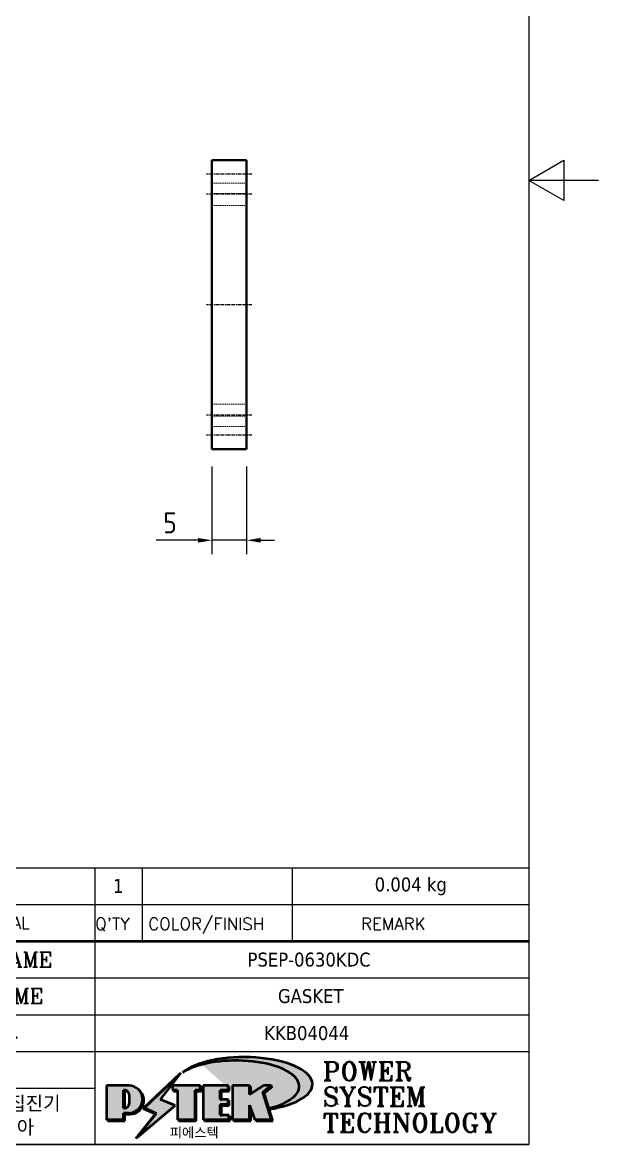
# Model space of a CAD drawing. Header units: millimetres. Extents: x 0 to 210, y 0 to 297.
# Drawn here: x 127.2 to 210, y 10 to 171.2 of the extents above; entities that cross this region are included whole.
import ezdxf
from ezdxf.enums import TextEntityAlignment as Align

# ---------------------------------------------------------------- set-up
doc = ezdxf.new("R2010")
doc.units = ezdxf.units.MM
doc.linetypes.add('CHAIN', pattern=[0.7087, 0.4724, -0.0591, 0.1181, -0.0591])
doc.linetypes.add('DASHED', pattern=[0.2067, 0.1654, -0.0413])
doc.layers.get('0').update_dxf_attribs({"color": 3, "lineweight": 25, "true_color": 0x00ff00})
for name, color, linetype, lineweight, true_color in [('가려진 것(ISO)', 2, 'DASHED', 18, 0xffff00), ('가시적인 것(ISO)', 3, 'Continuous', 40, 0x00ff00), ('제목(ISO)', 5, 'Continuous', 50, 0x0000ff), ('중심선(ISO)', 1, 'Continuous', 25, 0xff0000), ('치수(ISO)', 2, 'Continuous', 25, 0xffff00)]:
    doc.layers.add(name, color=color, linetype=linetype, lineweight=lineweight, true_color=true_color)
doc.layers.add('경계(ISO)', color=7, linetype='Continuous', lineweight=25)
doc.layers.add('해치(ISO)', color=7, linetype='Continuous', lineweight=18)
doc.styles.add('HAN_291', font='')
doc.styles.add('HAN_370', font='', dxfattribs={"width": 2})
doc.styles.add('RC_284', font='ROMANC.shx')
doc.styles.add('RC_287', font='ROMANC.shx')
doc.styles.add('RC_292', font='ROMANC.shx')
doc.styles.add('ROMANT_294', font='romant.shx')
doc.styles.add('치수 텍스트_PSTEK_POSCO', font='isocp.shx')
doc.styles.add('텍스트 스타일198', font='tahoma.ttf')
doc.styles.add('텍스트 스타일333', font='ROMANC.shx', dxfattribs={"width": 0.800000011920929})
doc.styles.get('HAN_291').set_extended_font_data('GulimChe')
doc.styles.get('HAN_370').set_extended_font_data('GulimChe')
doc.dimstyles.new('치수_PSTEK_POSCO', dxfattribs={"dimtxt": 3, "dimasz": 2, "dimexe": 2, "dimexo": 2.5, "dimgap": 1, "dimtad": 1, "dimrnd": 1e-08, "dimdsep": 46, "dimtxsty": '치수 텍스트_PSTEK_POSCO', "dimcen": 0.09, "dimdle": 10, "dimclrd": 7, "dimclre": 7, "dimclrt": 2, "dimadec": 1, "dimazin": 2, "dimtfac": 1, "dimtmove": 0, "dimatfit": 3, "dimfxl": 1, "dimtolj": 1, "dimlwd": -1, "dimlwe": -1, "dimarcsym": 0})

# ---------------------------------------------------------------- blocks, each defined once
blk = doc.blocks.new('경계 Default Border')
at = {"layer": '경계(ISO)', "flags": 128}
for points in [[(10, 10), (10, 287.0000076293945), (200, 287.0000076293945), (200, 10), (10, 10)], [(210, 148.5000038146973), (200, 148.5000038146973), (205, 151.3867473602295), (205, 145.6132507324219), (200, 148.5000038146973)]]:
    blk.add_lwpolyline(points, dxfattribs=at)
blk = doc.blocks.new('제목 블록 PSTEK')
at = {"true_color": 0x848484}
for points in [[(317.2195697678507, 17.0593801673321), (322.0326348870767, 21.62682475217465), (322.2781991042243, 21.94392121864296), (317.0471853425802, 16.97985676345368), (318.7512090904202, 16.1899260703855), (316.0018030350395, 12.71868385740789), (316.3356552234328, 13.00206718743325), (318.9235935156908, 16.2694494742633)], [(321.9846681452406, 19.60711530335299), (321.4042753185749, 19.60711530335299), (321.4042753185749, 19.45905590879572), (321.9846681452406, 19.45905590879572)], [(324.6615819988275, 19.45905590879572), (325.4196460989604, 19.45905590879572), (325.4196460989604, 20.11051724484596), (325.2419748254881, 20.11051724484596), (325.2419748254881, 19.60711530335299), (324.4839107253602, 19.60711530335299), (324.4839107253602, 15.3430047401139), (322.1623394187076, 15.3430047401139), (322.1623394187076, 15.19494534555726), (324.6615819988275, 15.19494534555726)], [(328.2914414389548, 19.45905590879572), (329.4054050004294, 19.45905590879572), (329.4054050004294, 20.11051724484596), (329.2277337269622, 20.11051724484596), (329.2277337269622, 19.60711530335299), (328.1137701654877, 19.60711530335299), (328.1137701654877, 18.25543873810179), (328.2914414389548, 18.25543873810179)], [(332.5088862584528, 20.1105172448466), (332.3312149849806, 20.1105172448466), (332.3312149849806, 18.99741471888368), (332.5088862584528, 19.11081371413894)], [(335.6156307331414, 20.11051724484596), (335.2535118015555, 20.11051724484596), (334.2514536401189, 19.30614745124769), (335.4855464857051, 15.3430047401139), (333.1954852176545, 15.3430047401139), (333.2478643833523, 15.19494534555726), (335.6632177591723, 15.19494534555726), (334.4291249135862, 19.15808805669106)], [(328.2914414389548, 17.41554667867274), (329.4054050004294, 17.41554667867274), (329.4054050004294, 18.10737934354514), (329.2277337269622, 18.10737934354514), (329.2277337269622, 17.56360607323003), (328.1137701654877, 17.56360607323003), (328.1137701654877, 15.9944660761648), (328.2914414389548, 15.9944660761648)], [(332.5088862584528, 16.92964231796647), (332.3312149849806, 17.43186301645164), (332.3312149849806, 15.3430047401139), (330.0369607660135, 15.3430047401139), (330.0369607660135, 15.19494534555726), (332.5088862584528, 15.19494534555726)], [(329.5356972676428, 15.8464066816075), (329.3580259941756, 15.8464066816075), (329.3580259941756, 15.3430047401139), (325.8342124037171, 15.3430047401139), (325.8342124037171, 15.19494534555726), (329.5356972676428, 15.19494534555726)]]:
    blk.add_hatch(color=252, dxfattribs=at).paths.add_polyline_path(points)
at = {"true_color": 0x0000ff}
blk.add_hatch(color=5, dxfattribs=at).paths.add_polyline_path([(321.6183518841322, 17.4193704504104), (319.5281351041078, 18.24969419629727), (322.4505835294948, 22.02344462252142), (317.2195697678507, 17.0593801673321), (318.9235935156908, 16.2694494742633), (316.1741874603099, 12.79820726128571)])
at = {"true_color": 0xff0000}
h = blk.add_hatch(color=1, dxfattribs=at)
edge = h.paths.add_edge_path(flags=0)
edge.add_line((314.2242174273352, 19.60711530335299), (314.2242174273352, 17.00126995915134))
edge.add_line((314.2242174273352, 17.00126995915134), (314.3485873187598, 17.00126995915134))
edge.add_arc((314.3485873187598, 17.6527312952023), 0.6514613360509371, 270, 360)
edge.add_line((315.0000486548106, 17.6527312952023), (315.0000486548106, 18.95565396730211))
edge.add_arc((314.3485873187598, 18.95565396730212), 0.6514613360508712, 0, 90)
edge.add_line((314.3485873187598, 19.60711530335299), (314.2242174273352, 19.60711530335299))
edge = h.paths.add_edge_path()
edge.add_arc((314.9847713324306, 18.28938669179658), 1.969189947606664, 269.9999999999959, 450)
edge.add_line((314.9847713324306, 20.25857663940318), (311.7664314776902, 20.25857663940324))
edge.add_line((311.7664314776902, 20.25857663940324), (311.7664314776902, 15.3430047401139))
edge.add_line((311.7664314776902, 15.3430047401139), (314.2242174273352, 15.3430047401139))
edge.add_line((314.2242174273352, 15.3430047401139), (314.2242174273352, 16.32019674418991))
edge.add_line((314.2242174273352, 16.32019674418991), (314.9847713324307, 16.32019674418991))
at = {"true_color": 0x848484}
h = blk.add_hatch(color=252, dxfattribs=at)
edge = h.paths.add_edge_path()
edge.add_arc((314.9847713324309, 18.28938669179657), 1.969189947606666, 270, 406.8278729790604)
edge.add_arc((315.1624426058984, 18.1413272972396), 1.969189947606962, -90, 53.560984836317004, ccw=False)
edge.add_line((315.1624426058984, 16.17213734963263), (314.4018887008024, 16.17213734963263))
edge.add_line((314.4018887008024, 16.17213734963263), (314.4018887008024, 15.19494534555726))
edge.add_line((314.4018887008024, 15.19494534555726), (311.9441027511573, 15.19494534555726))
edge.add_line((311.9441027511573, 15.19494534555726), (311.9441027511573, 15.3430047401139))
edge.add_line((311.9441027511573, 15.3430047401139), (314.2242174273352, 15.3430047401139))
edge.add_line((314.2242174273352, 15.3430047401139), (314.2242174273352, 16.32019674418991))
edge.add_line((314.2242174273352, 16.32019674418991), (314.9847713324309, 16.32019674418991))
h = blk.add_hatch(color=252, dxfattribs=at)
edge = h.paths.add_edge_path()
edge.add_line((314.4018887008024, 19.45905590879572), (314.5262585922315, 19.45905590879572))
edge.add_arc((314.5262585922314, 18.80759457274939), 0.6514613360463194, 60.4189348879147, 90.00000000000318, ccw=False)
edge.add_arc((314.3485873187602, 18.95565396730057), 0.6514613360524251, 39.96992292766206, 90.00000000009999)
edge.add_line((314.3485873187591, 19.60711530335307), (314.2242174273352, 19.60711530335298))
edge.add_line((314.2242174273352, 19.60711530335299), (314.2242174273352, 17.00126995915134))
edge.add_line((314.2242174273352, 17.00126995915134), (314.3485873187591, 17.00126995915134))
edge.add_arc((314.3485873187568, 17.652731295233), 0.6514613360816299, 270.0000000002, 274.6930825552478)
edge.add_line((314.4018887008024, 17.0034541317032), (314.4018887008024, 19.45905590879572))
at = {"true_color": 0xff0000}
for points in [[(324.4839107253602, 19.60711530335299), (325.2419748254881, 19.60711530335299), (325.2419748254881, 20.25857663940324), (321.2266040451076, 20.25857663940324), (321.2266040451076, 19.60711530335299), (321.9846681452406, 19.60711530335299), (321.9846681452406, 15.3430047401139), (324.4839107253602, 15.3430047401139)], [(329.2277337269622, 20.25857663940324), (325.65654113025, 20.25857663940324), (325.65654113025, 15.3430047401139), (329.3580259941756, 15.3430047401139), (329.3580259941756, 15.9944660761648), (328.1137701654877, 15.9944660761648), (328.1137701654877, 17.56360607323003), (329.2277337269622, 17.56360607323003), (329.2277337269622, 18.25543873810179), (328.1137701654877, 18.25543873810179), (328.1137701654877, 19.60711530335299), (329.2277337269622, 19.60711530335299)], [(332.3312149849806, 20.25857663940324), (329.8592894925411, 20.25857663940324), (329.8592894925411, 15.3430047401139), (332.3312149849806, 15.3430047401139), (332.3312149849806, 17.4318630164523), (333.0701931098801, 15.3430047401139), (335.4855464857051, 15.3430047401139), (334.2514536401189, 19.30614745124769), (335.4379594596742, 20.25857663940324), (334.3071782107978, 20.25857663940324), (332.3312149849806, 18.99741471888304)]]:
    blk.add_hatch(color=1, dxfattribs=at).paths.add_polyline_path(points)
at = {"layer": '해치(ISO)', "true_color": 0x27d1fc}
h = blk.add_hatch(color=140, dxfattribs=at)
edge = h.paths.add_edge_path()
edge.add_ellipse((330.3660919371412, 20.15576403068321), major_axis=(9.100907360794343, 0), ratio=0.4069904968023172, start_angle=301.3098473703837, end_angle=507.7436900681698)
edge.add_ellipse((331.5340919371412, 20.4634168429492), major_axis=(-9.82350664112931, 0), ratio=0.3942600559756514, start_angle=111.51207141178469, end_angle=334.47025347086895, ccw=False)
edge.add_line((335.1363447531188, 16.8601935978785), (335.0955236905705, 16.99119398620872))
at = {"color": 180, "true_color": 0x3f00ff}
for p, q in [((182.475792979055, 11.79100474011392), (182.4757929790549, 51.56524660363496)), ((182.4757929790549, 51.56524660363496), (372.4757929537551, 51.56524660363496)), ((189.2651435055721, 51.56524660363496), (189.2651435055722, 41.00524660363494)), ((215.2152739891528, 41.00524660363494), (215.2152739891528, 51.56524660363496)), ((280.8758854511282, 51.56524660363496), (280.8758854511282, 41.00524660363494)), ((310.0881549537552, 51.56524660363496), (310.0881549537553, 41.00524660363494)), ((316.9044520275131, 51.56524660363496), (316.9044520275127, 41.00524660363494)), ((338.4566026226726, 51.56524660363496), (338.4566026226727, 41.00524660363494)), ((372.4757929537551, 51.56524660363496), (372.4757929537551, 11.79100474011389)), ((182.475792979055, 46.2852466036349), (372.4757929537551, 46.28524660363492)), ((182.475792979055, 41.00524660363493), (206.451475290024, 41.00524660363493)), ((222.9401812389276, 11.79100474011392), (222.9401812389276, 41.00524660363494)), ((239.4288871878316, 11.79100474011392), (239.4288871878316, 41.00524660363494)), ((255.9175931367356, 11.79100474011392), (255.9175931367356, 41.00524660363494)), ((268.6918866058747, 41.00524660363494), (268.6918866058747, 30.44524660363498)), ((280.8758854511282, 41.00524660363494), (280.8758854511282, 25.16524660363502)), ((310.088154953755, 41.00524660363494), (310.088154953755, 11.79100474011392)), ((182.475792979055, 35.72524660363497), (206.451475290024, 35.72524660363497)), ((198.8621818849491, 12.02524660363491), (198.8621818849491, 35.72524660363497)), ((206.451475290024, 35.72524660363497), (372.4757929537551, 35.72524660363497)), ((182.475792979055, 31.77524660363492), (206.451475290024, 31.77524660363492)), ((255.917593136736, 30.44524660363498), (372.4757929537552, 30.44524660363501)), ((182.475792979055, 27.82524660363487), (206.451475290024, 27.82524660363487)), ((255.9175931367359, 25.16524660363502), (372.4757929537552, 25.165246603635)), ((268.6918866058744, 25.16524660363502), (268.6918866058744, 11.79100474011392)), ((182.475792979055, 23.87524660363505), (206.451475290024, 23.87524660363505)), ((182.475792979055, 19.92524660363478), (206.451475290024, 19.92524660363478)), ((255.9175931367359, 19.88524660363481), (310.0881549537553, 19.88524660363481)), ((206.451475290024, 16.74100474011396), (255.9175931367359, 16.74100474011396)), ((182.475792979055, 15.97524660363496), (206.451475290024, 15.97524660363496)), ((182.475792979055, 11.79100474011392), (372.4757929537551, 11.79100474011389))]:
    blk.add_line(p, q, dxfattribs=at)
at = {"color": 7, "lineweight": 50}
for p, q in [((206.4514752900237, 11.79100474011392), (206.4514752900237, 41.00524660363494)), ((206.451475290024, 41.00524660363494), (372.4757929537551, 41.00524660363496))]:
    blk.add_line(p, q, dxfattribs=at)
at = {"color": 7}
for p, q in [((322.2781991042243, 21.94392121864296), (317.0471853425802, 16.97985676345368)), ((322.4505835294948, 22.02344462252142), (317.2195697678507, 17.0593801673321)), ((317.2195697678507, 17.0593801673321), (322.0326348870767, 21.62682475217465)), ((319.5281351041078, 18.24969419629727), (322.4505835294948, 22.02344462252142)), ((322.0326348870767, 21.62682475217465), (322.2781991042243, 21.94392121864296)), ((311.7664314776902, 20.25900474011391), (311.7664314776902, 15.34300474011391)), ((314.9847713324309, 20.25857663940324), (311.7664314776902, 20.25857663940324)), ((314.9847713324309, 20.25857663940324), (311.7664314776902, 20.25857663940324)), ((311.7664314776902, 20.25857663940324), (311.7664314776902, 15.3430047401139)), ((314.2242174273352, 17.00126995915134), (314.2242174273352, 19.60711530335299)), ((314.2242174273352, 19.60711530335299), (314.3485873187591, 19.60711530335299)), ((314.3485873187591, 19.60711530335299), (314.2242174273352, 19.60711530335299)), ((314.2242174273352, 19.60711530335299), (314.2242174273352, 17.00126995915134)), ((314.2242174273352, 17.00126995915134), (314.2242174273352, 19.60711530335299)), ((314.2242174273352, 19.60711530335299), (314.3485873187591, 19.60711530335299)), ((314.4018887008024, 19.45905590879572), (314.5262585922314, 19.45905590879572)), ((314.4018887008024, 17.0034541317032), (314.4018887008024, 19.45905590879572)), ((325.2419748254881, 20.25857663940324), (321.2266040451076, 20.25857663940324)), ((321.2266040451076, 20.25857663940324), (321.2266040451076, 19.60711530335299)), ((325.2419748254881, 20.25857663940324), (321.2266040451076, 20.25857663940324)), ((321.2266040451076, 20.25857663940324), (321.2266040451076, 19.60711530335299)), ((321.2266040451076, 19.60711530335299), (321.9846681452406, 19.60711530335299)), ((321.2266040451076, 19.60711530335299), (321.9846681452406, 19.60711530335299)), ((321.4042753185749, 19.60711530335299), (321.4042753185749, 19.45905590879572)), ((321.9846681452406, 19.60711530335299), (321.4042753185749, 19.60711530335299)), ((321.4042753185749, 19.45905590879572), (321.9846681452406, 19.45905590879572)), ((321.9846681452406, 19.60711530335299), (321.9846681452406, 15.3430047401139)), ((321.9846681452406, 19.45905590879572), (321.9846681452406, 19.60711530335299)), ((321.9846681452406, 19.60711530335299), (321.9846681452406, 15.3430047401139)), ((324.4839107253602, 19.60711530335299), (325.2419748254881, 19.60711530335299)), ((324.4839107253602, 15.3430047401139), (324.4839107253602, 19.60711530335299)), ((325.2419748254881, 19.60711530335299), (324.4839107253602, 19.60711530335299)), ((324.4839107253602, 19.60711530335299), (324.4839107253602, 15.3430047401139)), ((324.4839107253602, 19.60711530335299), (325.2419748254881, 19.60711530335299)), ((324.4839107253602, 15.3430047401139), (324.4839107253602, 19.60711530335299)), ((324.6615819988275, 19.45905590879572), (325.4196460989604, 19.45905590879572)), ((324.6615819988275, 15.19494534555726), (324.6615819988275, 19.45905590879572)), ((325.2419748254881, 19.60711530335299), (325.2419748254881, 20.25857663940324)), ((325.2419748254881, 19.60711530335299), (325.2419748254881, 20.25857663940324)), ((325.4196460989604, 20.11051724484596), (325.2419748254881, 20.11051724484596)), ((325.2419748254881, 20.11051724484596), (325.2419748254881, 19.60711530335299)), ((325.4196460989604, 19.45905590879572), (325.4196460989604, 20.11051724484596)), ((329.2277337269622, 20.25857663940324), (325.65654113025, 20.25857663940324)), ((325.65654113025, 20.25857663940324), (325.65654113025, 15.3430047401139)), ((325.65654113025, 20.25857663940324), (325.65654113025, 15.3430047401139)), ((329.2277337269622, 20.25857663940324), (325.65654113025, 20.25857663940324)), ((328.1137701654877, 18.25543873810179), (328.1137701654877, 19.60711530335299)), ((328.1137701654877, 19.60711530335299), (329.2277337269622, 19.60711530335299)), ((329.2277337269622, 19.60711530335299), (328.1137701654877, 19.60711530335299)), ((328.1137701654877, 19.60711530335299), (328.1137701654877, 18.25543873810179)), ((328.1137701654877, 18.25543873810179), (328.1137701654877, 19.60711530335299)), ((328.1137701654877, 19.60711530335299), (329.2277337269622, 19.60711530335299)), ((328.2914414389548, 18.25543873810179), (328.2914414389548, 19.45905590879572)), ((328.2914414389548, 19.45905590879572), (329.4054050004294, 19.45905590879572)), ((329.2277337269622, 19.60711530335299), (329.2277337269622, 20.25857663940324)), ((329.2277337269622, 19.60711530335299), (329.2277337269622, 20.25857663940324)), ((329.4054050004294, 20.11051724484596), (329.2277337269622, 20.11051724484596)), ((329.2277337269622, 20.11051724484596), (329.2277337269622, 19.60711530335299)), ((329.4054050004294, 19.45905590879572), (329.4054050004294, 20.11051724484596)), ((332.3312149849806, 20.25857663940324), (329.8592894925411, 20.25857663940324)), ((329.8592894925411, 20.25857663940324), (329.8592894925411, 15.3430047401139)), ((329.8592894925411, 20.25857663940324), (329.8592894925411, 15.3430047401139)), ((332.3312149849806, 20.25857663940324), (329.8592894925411, 20.25857663940324)), ((334.3071782107978, 20.25857663940324), (332.3312149849806, 18.99741471888304)), ((332.3312149849806, 18.99741471888304), (332.3312149849806, 20.25857663940324)), ((334.3071782107978, 20.25857663940324), (332.3312149849806, 18.99741471888304)), ((332.3312149849806, 18.99741471888304), (332.3312149849806, 20.25857663940324)), ((332.5088862584528, 20.1105172448466), (332.3312149849806, 20.1105172448466)), ((332.3312149849806, 20.1105172448466), (332.3312149849806, 18.99741471888368)), ((332.5088862584528, 19.11081371413894), (332.5088862584528, 20.1105172448466)), ((334.2514536401189, 19.30614745124769), (335.4379594596742, 20.25857663940324)), ((334.2514536401189, 19.30614745124769), (335.4379594596742, 20.25857663940324)), ((335.2535118015555, 20.11051724484596), (334.2514536401189, 19.30614745124769)), ((335.4379594596742, 20.25857663940324), (334.3071782107978, 20.25857663940324)), ((335.4379594596742, 20.25857663940324), (334.3071782107978, 20.25857663940324)), ((334.4291249135862, 19.15808805669104), (335.6156307331414, 20.11051724484596)), ((335.6156307331414, 20.11051724484596), (335.2535118015555, 20.11051724484596)), ((315.0000486548106, 18.95565396730275), (315.0000486548106, 17.65273129520161)), ((315.0000486548106, 18.95565396730275), (315.0000486548106, 17.65273129520161)), ((321.6183518841322, 17.4193704504104), (319.5281351041078, 18.24969419629727)), ((329.2277337269622, 18.25543873810179), (328.1137701654877, 18.25543873810179)), ((328.1137701654877, 18.25543873810179), (328.2914414389548, 18.25543873810179)), ((329.2277337269622, 18.25543873810179), (328.1137701654877, 18.25543873810179)), ((329.2277337269622, 17.56360607323003), (329.2277337269622, 18.25543873810179)), ((329.2277337269622, 17.56360607323003), (329.2277337269622, 18.25543873810179)), ((329.4054050004294, 18.10737934354514), (329.2277337269622, 18.10737934354514)), ((329.2277337269622, 18.10737934354514), (329.2277337269622, 17.56360607323003)), ((329.4054050004294, 17.41554667867274), (329.4054050004294, 18.10737934354514)), ((332.3312149849806, 18.99741471888368), (332.5088862584528, 19.11081371413894)), ((335.4855464857051, 15.3430047401139), (334.2514536401189, 19.30614745124769)), ((334.2514536401189, 19.30614745124769), (335.4855464857051, 15.3430047401139)), ((335.4855464857051, 15.3430047401139), (334.2514536401189, 19.30614745124769)), ((335.6632177591723, 15.19494534555726), (334.4291249135862, 19.15808805669104)), ((314.3485873187591, 17.00126995915134), (314.2242174273352, 17.00126995915134)), ((314.2242174273352, 17.00126995915134), (314.3485873187591, 17.00126995915134)), ((314.3485873187591, 17.00126995915134), (314.2242174273352, 17.00126995915134)), ((314.2242174273352, 16.32019674418991), (314.9847713324309, 16.32019674418991)), ((314.2242174273352, 15.3430047401139), (314.2242174273352, 16.32019674418991)), ((314.9847713324309, 16.32019674418991), (314.2242174273352, 16.32019674418991)), ((314.2242174273352, 16.32019674418991), (314.2242174273352, 15.3430047401139)), ((314.2242174273352, 16.32019674418991), (314.9847713324309, 16.32019674418991)), ((314.2242174273352, 15.3430047401139), (314.2242174273352, 16.32019674418991)), ((314.4018887008024, 16.17213734963263), (315.162442605898, 16.17213734963263)), ((314.4018887008024, 15.19494534555726), (314.4018887008024, 16.17213734963263)), ((318.7512090904202, 16.1899260703855), (316.0018030350395, 12.71868385740789)), ((316.1741874603099, 12.79820726128571), (321.6183518841322, 17.4193704504104)), ((318.9235935156908, 16.2694494742633), (316.1741874603099, 12.79820726128571)), ((316.3356552234328, 13.00206718743325), (318.9235935156908, 16.2694494742633)), ((317.0471853425802, 16.97985676345368), (318.7512090904202, 16.1899260703855)), ((318.9235935156908, 16.2694494742633), (317.2195697678507, 17.0593801673321)), ((317.2195697678507, 17.0593801673321), (318.9235935156908, 16.2694494742633)), ((328.1137701654877, 17.56360607323003), (329.2277337269622, 17.56360607323003)), ((328.1137701654877, 15.9944660761648), (328.1137701654877, 17.56360607323003)), ((329.2277337269622, 17.56360607323003), (328.1137701654877, 17.56360607323003)), ((328.1137701654877, 17.56360607323003), (328.1137701654877, 15.9944660761648)), ((328.1137701654877, 17.56360607323003), (329.2277337269622, 17.56360607323003)), ((328.1137701654877, 15.9944660761648), (328.1137701654877, 17.56360607323003)), ((328.2914414389548, 15.9944660761648), (328.2914414389548, 17.41554667867274)), ((328.2914414389548, 17.41554667867274), (329.4054050004294, 17.41554667867274)), ((332.3312149849806, 17.4318630164523), (333.0701931098801, 15.3430047401139)), ((332.3312149849806, 15.3430047401139), (332.3312149849806, 17.4318630164523)), ((332.5088862584528, 16.92964231796647), (332.3312149849806, 17.43186301645164)), ((332.3312149849806, 17.43186301645164), (332.3312149849806, 15.3430047401139)), ((332.3312149849806, 17.4318630164523), (333.0701931098801, 15.3430047401139)), ((332.3312149849806, 15.3430047401139), (332.3312149849806, 17.4318630164523)), ((332.5088862584528, 15.19494534555726), (332.5088862584528, 16.92964231796647)), ((345.0447381189468, 17.50375595811051), (344.9867755289346, 17.689895936919)), ((311.7664314776902, 15.3430047401139), (314.2242174273352, 15.3430047401139)), ((311.7664314776902, 15.3430047401139), (314.2242174273352, 15.3430047401139)), ((314.2242174273352, 15.3430047401139), (311.9441027511573, 15.3430047401139)), ((311.9441027511573, 15.3430047401139), (311.9441027511573, 15.19494534555726)), ((311.9441027511573, 15.19494534555726), (314.4018887008024, 15.19494534555726)), ((321.9846681452406, 15.3430047401139), (324.4839107253602, 15.3430047401139)), ((321.9846681452406, 15.3430047401139), (324.4839107253602, 15.3430047401139)), ((324.4839107253602, 15.3430047401139), (322.1623394187076, 15.3430047401139)), ((322.1623394187076, 15.3430047401139), (322.1623394187076, 15.19494534555726)), ((322.1623394187076, 15.19494534555726), (324.6615819988275, 15.19494534555726)), ((325.65654113025, 15.3430047401139), (329.3580259941756, 15.3430047401139)), ((325.65654113025, 15.3430047401139), (329.3580259941756, 15.3430047401139)), ((329.3580259941756, 15.3430047401139), (325.8342124037171, 15.3430047401139)), ((325.8342124037171, 15.3430047401139), (325.8342124037171, 15.19494534555726)), ((325.8342124037171, 15.19494534555726), (329.5356972676428, 15.19494534555726)), ((329.3580259941756, 15.9944660761648), (328.1137701654877, 15.9944660761648)), ((328.1137701654877, 15.9944660761648), (328.2914414389548, 15.9944660761648)), ((329.3580259941756, 15.9944660761648), (328.1137701654877, 15.9944660761648)), ((329.3580259941756, 15.3430047401139), (329.3580259941756, 15.9944660761648)), ((329.3580259941756, 15.3430047401139), (329.3580259941756, 15.9944660761648)), ((329.5356972676428, 15.8464066816075), (329.3580259941756, 15.8464066816075)), ((329.3580259941756, 15.8464066816075), (329.3580259941756, 15.3430047401139)), ((329.5356972676428, 15.19494534555726), (329.5356972676428, 15.8464066816075)), ((329.8592894925411, 15.3430047401139), (332.3312149849806, 15.3430047401139)), ((329.8592894925411, 15.3430047401139), (332.3312149849806, 15.3430047401139)), ((332.3312149849806, 15.3430047401139), (330.0369607660135, 15.3430047401139)), ((330.0369607660135, 15.3430047401139), (330.0369607660135, 15.19494534555726)), ((330.0369607660135, 15.19494534555726), (332.5088862584528, 15.19494534555726)), ((333.0701931098801, 15.3430047401139), (335.4855464857051, 15.3430047401139)), ((333.0701931098801, 15.3430047401139), (335.4855464857051, 15.3430047401139)), ((335.4855464857051, 15.3430047401139), (333.1954852176545, 15.3430047401139)), ((333.1954852176545, 15.3430047401139), (333.2478643833523, 15.19494534555726)), ((333.2478643833523, 15.19494534555726), (335.6632177591723, 15.19494534555726)), ((316.0018030350395, 12.71868385740789), (316.3356552234328, 13.00206718743325))]:
    blk.add_line(p, q, dxfattribs=at)
at = {"color": 5, "true_color": 0x0000ff}
for p, q in [((322.4505835294948, 22.02344462252142), (317.2195697678507, 17.0593801673321)), ((319.5281351041078, 18.24969419629727), (322.4505835294948, 22.02344462252142)), ((321.6183518841322, 17.4193704504104), (319.5281351041078, 18.24969419629727)), ((316.1741874603099, 12.79820726128571), (321.6183518841322, 17.4193704504104)), ((318.9235935156908, 16.2694494742633), (316.1741874603099, 12.79820726128571)), ((317.2195697678507, 17.0593801673321), (318.9235935156908, 16.2694494742633))]:
    blk.add_line(p, q, dxfattribs=at)
at = {"color": 1, "true_color": 0xff0000}
for p, q in [((314.9847713324309, 20.25857663940324), (311.7664314776902, 20.25857663940324)), ((311.7664314776902, 20.25857663940324), (311.7664314776902, 15.3430047401139)), ((314.2242174273352, 17.00126995915134), (314.2242174273352, 19.60711530335299)), ((314.2242174273352, 19.60711530335299), (314.3485873187591, 19.60711530335299)), ((325.2419748254881, 20.25857663940324), (321.2266040451076, 20.25857663940324)), ((321.2266040451076, 20.25857663940324), (321.2266040451076, 19.60711530335299)), ((321.2266040451076, 19.60711530335299), (321.9846681452406, 19.60711530335299)), ((321.9846681452406, 19.60711530335299), (321.9846681452406, 15.3430047401139)), ((324.4839107253602, 19.60711530335299), (325.2419748254881, 19.60711530335299)), ((324.4839107253602, 15.3430047401139), (324.4839107253602, 19.60711530335299)), ((325.2419748254881, 19.60711530335299), (325.2419748254881, 20.25857663940324)), ((329.2277337269622, 20.25857663940324), (325.65654113025, 20.25857663940324)), ((325.65654113025, 20.25857663940324), (325.65654113025, 15.3430047401139)), ((328.1137701654877, 18.25543873810179), (328.1137701654877, 19.60711530335299)), ((328.1137701654877, 19.60711530335299), (329.2277337269622, 19.60711530335299)), ((329.2277337269622, 19.60711530335299), (329.2277337269622, 20.25857663940324)), ((332.3312149849806, 20.25857663940324), (329.8592894925411, 20.25857663940324)), ((329.8592894925411, 20.25857663940324), (329.8592894925411, 15.3430047401139)), ((334.3071782107978, 20.25857663940324), (332.3312149849806, 18.99741471888304)), ((332.3312149849806, 18.99741471888304), (332.3312149849806, 20.25857663940324)), ((334.2514536401189, 19.30614745124769), (335.4379594596742, 20.25857663940324)), ((335.4379594596742, 20.25857663940324), (334.3071782107978, 20.25857663940324)), ((315.0000486548106, 18.95565396730275), (315.0000486548106, 17.65273129520161)), ((329.2277337269622, 18.25543873810179), (328.1137701654877, 18.25543873810179)), ((329.2277337269622, 17.56360607323003), (329.2277337269622, 18.25543873810179)), ((335.4855464857051, 15.3430047401139), (334.2514536401189, 19.30614745124769)), ((314.3485873187591, 17.00126995915134), (314.2242174273352, 17.00126995915134)), ((314.2242174273352, 16.32019674418991), (314.9847713324309, 16.32019674418991)), ((314.2242174273352, 15.3430047401139), (314.2242174273352, 16.32019674418991)), ((328.1137701654877, 17.56360607323003), (329.2277337269622, 17.56360607323003)), ((328.1137701654877, 15.9944660761648), (328.1137701654877, 17.56360607323003)), ((332.3312149849806, 17.4318630164523), (333.0701931098801, 15.3430047401139)), ((332.3312149849806, 15.3430047401139), (332.3312149849806, 17.4318630164523)), ((311.7664314776902, 15.3430047401139), (314.2242174273352, 15.3430047401139)), ((321.9846681452406, 15.3430047401139), (324.4839107253602, 15.3430047401139)), ((325.65654113025, 15.3430047401139), (329.3580259941756, 15.3430047401139)), ((329.3580259941756, 15.9944660761648), (328.1137701654877, 15.9944660761648)), ((329.3580259941756, 15.3430047401139), (329.3580259941756, 15.9944660761648)), ((329.8592894925411, 15.3430047401139), (332.3312149849806, 15.3430047401139)), ((333.0701931098801, 15.3430047401139), (335.4855464857051, 15.3430047401139))]:
    blk.add_line(p, q, dxfattribs=at)
at = {"color": 7}
for centre, radius, start, end in [((314.3485873187598, 18.95565396730211), 0.6514613360508712, 0, 90), ((314.3485873187602, 18.95565396730057), 0.6514613360524251, 39.96992292766117, 90), ((314.3485873187598, 18.95565396730212), 0.6514613360508712, 0, 90), ((314.5262585922314, 18.80759457274939), 0.6514613360463193, 60.41893488791137, 90), ((314.9847713324309, 18.28938669179658), 1.969189947606665, 270, 90), ((314.9847713324309, 18.28938669179658), 1.969189947606665, 270, 90), ((314.9847713324307, 18.2893866917965), 1.969189947606594, 270, 46.82787297909833), ((315.1624426058984, 18.1413272972396), 1.969189947606961, 270, 53.56098483636067), ((314.3485873187597, 17.65273129520228), 0.6514613360509381, 270, 0), ((314.3485873187598, 17.6527312952023), 0.6514613360509381, 270, 0), ((314.3485873187568, 17.652731295233), 0.6514613360816299, 270, 274.6930825552478)]:
    blk.add_arc(centre, radius, start, end, dxfattribs=at)
at = {"color": 1, "true_color": 0xff0000}
for centre, radius, start, end in [((314.3485873187598, 18.95565396730211), 0.6514613360508712, 0, 90), ((314.9847713324309, 18.28938669179657), 1.969189947606665, 270, 90), ((314.3485873187598, 17.6527312952023), 0.6514613360509381, 270, 0)]:
    blk.add_arc(centre, radius, start, end, dxfattribs=at)
at = {"layer": '제목(ISO)', "lineweight": 18}
blk.add_line((182.475792979055, 35.72500474011393), (182.475792979055, 11.79100474011392), dxfattribs=at)
at = {"layer": '제목(ISO)'}
for p, q in [((322.2781991042243, 21.94392121864296), (317.0471853425802, 16.97985676345368)), ((322.4505835294948, 22.02344462252142), (317.2195697678507, 17.0593801673321)), ((317.2195697678507, 17.0593801673321), (322.0326348870767, 21.62682475217465)), ((319.5281351041078, 18.24969419629727), (322.4505835294948, 22.02344462252142)), ((322.0326348870767, 21.62682475217465), (322.2781991042243, 21.94392121864296)), ((314.9847713324306, 20.25857663940324), (311.7664314776902, 20.25857663940324)), ((311.7664314776902, 20.25857663940324), (311.7664314776902, 15.3430047401139)), ((314.2242174273352, 17.00126995915134), (314.2242174273352, 19.60711530335299)), ((314.2242174273352, 19.60711530335299), (314.3485873187598, 19.60711530335299)), ((314.3485873187591, 19.60711530335299), (314.2242174273352, 19.60711530335299)), ((314.2242174273352, 19.60711530335299), (314.2242174273352, 17.00126995915134)), ((314.4018887008024, 19.45905590879572), (314.5262585922314, 19.45905590879572)), ((314.4018887008024, 17.0034541317032), (314.4018887008024, 19.45905590879572)), ((325.2419748254881, 20.25857663940324), (321.2266040451076, 20.25857663940324)), ((321.2266040451076, 20.25857663940324), (321.2266040451076, 19.60711530335299)), ((321.2266040451076, 19.60711530335299), (321.9846681452406, 19.60711530335299)), ((321.9846681452406, 19.60711530335299), (321.4042753185749, 19.60711530335299)), ((321.4042753185749, 19.60711530335299), (321.4042753185749, 19.45905590879572)), ((321.4042753185749, 19.45905590879572), (321.9846681452406, 19.45905590879572)), ((321.9846681452406, 19.60711530335299), (321.9846681452406, 15.3430047401139)), ((321.9846681452406, 19.45905590879572), (321.9846681452406, 19.60711530335299)), ((324.4839107253602, 19.60711530335299), (325.2419748254881, 19.60711530335299)), ((324.4839107253602, 15.3430047401139), (324.4839107253602, 19.60711530335299)), ((325.2419748254881, 19.60711530335299), (324.4839107253602, 19.60711530335299)), ((324.4839107253602, 19.60711530335299), (324.4839107253602, 15.3430047401139)), ((324.6615819988275, 19.45905590879572), (325.4196460989604, 19.45905590879572)), ((324.6615819988275, 15.19494534555726), (324.6615819988275, 19.45905590879572)), ((325.2419748254881, 19.60711530335299), (325.2419748254881, 20.25857663940324)), ((325.4196460989604, 20.11051724484596), (325.2419748254881, 20.11051724484596)), ((325.2419748254881, 20.11051724484596), (325.2419748254881, 19.60711530335299)), ((325.4196460989604, 19.45905590879572), (325.4196460989604, 20.11051724484596)), ((329.2277337269622, 20.25857663940324), (325.65654113025, 20.25857663940324)), ((325.65654113025, 20.25857663940324), (325.65654113025, 15.3430047401139)), ((328.1137701654877, 18.25543873810179), (328.1137701654877, 19.60711530335299)), ((328.1137701654877, 19.60711530335299), (329.2277337269622, 19.60711530335299)), ((329.2277337269622, 19.60711530335299), (328.1137701654877, 19.60711530335299)), ((328.1137701654877, 19.60711530335299), (328.1137701654877, 18.25543873810179)), ((328.2914414389548, 19.45905590879572), (329.4054050004294, 19.45905590879572)), ((328.2914414389548, 18.25543873810179), (328.2914414389548, 19.45905590879572)), ((329.2277337269622, 19.60711530335299), (329.2277337269622, 20.25857663940324)), ((329.4054050004294, 20.11051724484596), (329.2277337269622, 20.11051724484596)), ((329.2277337269622, 20.11051724484596), (329.2277337269622, 19.60711530335299)), ((329.4054050004294, 19.45905590879572), (329.4054050004294, 20.11051724484596)), ((332.3312149849806, 20.25857663940324), (329.8592894925411, 20.25857663940324)), ((329.8592894925411, 20.25857663940324), (329.8592894925411, 15.3430047401139)), ((334.3071782107978, 20.25857663940324), (332.3312149849806, 18.99741471888304)), ((332.3312149849806, 18.99741471888304), (332.3312149849806, 20.25857663940324)), ((332.5088862584528, 20.1105172448466), (332.3312149849806, 20.1105172448466)), ((332.3312149849806, 20.1105172448466), (332.3312149849806, 18.99741471888368)), ((332.5088862584528, 19.11081371413894), (332.5088862584528, 20.1105172448466)), ((334.2514536401189, 19.30614745124769), (335.4379594596742, 20.25857663940324)), ((335.2535118015555, 20.11051724484596), (334.2514536401189, 19.30614745124769)), ((335.4379594596742, 20.25857663940324), (334.3071782107978, 20.25857663940324)), ((334.4291249135862, 19.15808805669106), (335.6156307331414, 20.11051724484596)), ((335.6156307331414, 20.11051724484596), (335.2535118015555, 20.11051724484596)), ((315.0000486548106, 18.95565396730211), (315.0000486548106, 17.6527312952023)), ((321.6183518841322, 17.4193704504104), (319.5281351041078, 18.24969419629727)), ((329.2277337269622, 18.25543873810179), (328.1137701654877, 18.25543873810179)), ((328.1137701654877, 18.25543873810179), (328.2914414389548, 18.25543873810179)), ((329.2277337269622, 17.56360607323003), (329.2277337269622, 18.25543873810179)), ((329.4054050004294, 18.10737934354514), (329.2277337269622, 18.10737934354514)), ((329.2277337269622, 18.10737934354514), (329.2277337269622, 17.56360607323003)), ((329.4054050004294, 17.41554667867274), (329.4054050004294, 18.10737934354514)), ((332.3312149849806, 18.99741471888368), (332.5088862584528, 19.11081371413894)), ((335.4855464857051, 15.3430047401139), (334.2514536401189, 19.30614745124769)), ((334.2514536401189, 19.30614745124769), (335.4855464857051, 15.3430047401139)), ((335.6632177591723, 15.19494534555726), (334.4291249135862, 19.15808805669106)), ((314.3485873187598, 17.00126995915134), (314.2242174273352, 17.00126995915134)), ((314.2242174273352, 17.00126995915134), (314.3485873187591, 17.00126995915134)), ((314.2242174273352, 15.3430047401139), (314.2242174273352, 16.32019674418991)), ((314.2242174273352, 16.32019674418991), (314.9847713324307, 16.32019674418991)), ((314.9847713324309, 16.32019674418991), (314.2242174273352, 16.32019674418991)), ((314.2242174273352, 16.32019674418991), (314.2242174273352, 15.3430047401139)), ((314.4018887008024, 15.19494534555726), (314.4018887008024, 16.17213734963263)), ((314.4018887008024, 16.17213734963263), (315.1624426058984, 16.17213734963263)), ((318.7512090904202, 16.1899260703855), (316.0018030350395, 12.71868385740789)), ((316.1741874603099, 12.79820726128571), (321.6183518841322, 17.4193704504104)), ((318.9235935156908, 16.2694494742633), (316.1741874603099, 12.79820726128571)), ((316.3356552234328, 13.00206718743325), (318.9235935156908, 16.2694494742633)), ((317.0471853425802, 16.97985676345368), (318.7512090904202, 16.1899260703855)), ((317.2195697678507, 17.0593801673321), (318.9235935156908, 16.2694494742633)), ((318.9235935156908, 16.2694494742633), (317.2195697678507, 17.0593801673321)), ((328.1137701654877, 15.9944660761648), (328.1137701654877, 17.56360607323003)), ((328.1137701654877, 17.56360607323003), (329.2277337269622, 17.56360607323003)), ((329.2277337269622, 17.56360607323003), (328.1137701654877, 17.56360607323003)), ((328.1137701654877, 17.56360607323003), (328.1137701654877, 15.9944660761648)), ((328.2914414389548, 17.41554667867274), (329.4054050004294, 17.41554667867274)), ((328.2914414389548, 15.9944660761648), (328.2914414389548, 17.41554667867274)), ((332.3312149849806, 15.3430047401139), (332.3312149849806, 17.4318630164523)), ((332.3312149849806, 17.4318630164523), (333.0701931098801, 15.3430047401139)), ((332.5088862584528, 16.92964231796647), (332.3312149849806, 17.43186301645164)), ((332.3312149849806, 17.43186301645164), (332.3312149849806, 15.3430047401139)), ((332.5088862584528, 15.19494534555726), (332.5088862584528, 16.92964231796647)), ((311.7664314776902, 15.3430047401139), (314.2242174273352, 15.3430047401139)), ((314.2242174273352, 15.3430047401139), (311.9441027511573, 15.3430047401139)), ((311.9441027511573, 15.3430047401139), (311.9441027511573, 15.19494534555726)), ((311.9441027511573, 15.19494534555726), (314.4018887008024, 15.19494534555726)), ((321.9846681452406, 15.3430047401139), (324.4839107253602, 15.3430047401139)), ((324.4839107253602, 15.3430047401139), (322.1623394187076, 15.3430047401139)), ((322.1623394187076, 15.3430047401139), (322.1623394187076, 15.19494534555726)), ((322.1623394187076, 15.19494534555726), (324.6615819988275, 15.19494534555726)), ((325.65654113025, 15.3430047401139), (329.3580259941756, 15.3430047401139)), ((329.3580259941756, 15.3430047401139), (325.8342124037171, 15.3430047401139)), ((325.8342124037171, 15.3430047401139), (325.8342124037171, 15.19494534555726)), ((325.8342124037171, 15.19494534555726), (329.5356972676428, 15.19494534555726)), ((329.3580259941756, 15.9944660761648), (328.1137701654877, 15.9944660761648)), ((328.1137701654877, 15.9944660761648), (328.2914414389548, 15.9944660761648)), ((329.3580259941756, 15.3430047401139), (329.3580259941756, 15.9944660761648)), ((329.5356972676428, 15.8464066816075), (329.3580259941756, 15.8464066816075)), ((329.3580259941756, 15.8464066816075), (329.3580259941756, 15.3430047401139)), ((329.5356972676428, 15.19494534555726), (329.5356972676428, 15.8464066816075)), ((329.8592894925411, 15.3430047401139), (332.3312149849806, 15.3430047401139)), ((332.3312149849806, 15.3430047401139), (330.0369607660135, 15.3430047401139)), ((330.0369607660135, 15.3430047401139), (330.0369607660135, 15.19494534555726)), ((330.0369607660135, 15.19494534555726), (332.5088862584528, 15.19494534555726)), ((333.0701931098801, 15.3430047401139), (335.4855464857051, 15.3430047401139)), ((335.4855464857051, 15.3430047401139), (333.1954852176545, 15.3430047401139)), ((333.1954852176545, 15.3430047401139), (333.2478643833523, 15.19494534555726)), ((333.2478643833523, 15.19494534555726), (335.6632177591723, 15.19494534555726)), ((316.0018030350395, 12.71868385740789), (316.3356552234328, 13.00206718743325))]:
    blk.add_line(p, q, dxfattribs=at)
at = {"layer": '제목(ISO)', "color": 4, "true_color": 0x00ffff}
blk.add_line((335.1363447531188, 16.8601935978785), (335.0955236905705, 16.99119398620872), dxfattribs=at)
at = {"layer": '제목(ISO)'}
for centre, radius, start, end in [((314.3485873187598, 18.95565396730212), 0.6514613360508712, 0, 90), ((314.3485873187602, 18.95565396730057), 0.6514613360524251, 39.96992292766117, 90), ((314.5262585922314, 18.80759457274939), 0.6514613360463193, 60.41893488791137, 90), ((314.9847713324306, 18.28938669179658), 1.969189947606664, 46.82787297909431, 90), ((314.9847713324307, 18.2893866917965), 1.969189947606594, 270, 46.82787297909833), ((314.9847713324309, 18.28938669179657), 1.969189947606666, 270, 46.8278729790603), ((315.1624426058984, 18.1413272972396), 1.969189947606962, 270, 53.56098483631701), ((314.3485873187598, 17.6527312952023), 0.6514613360509371, 270, 0), ((314.3485873187568, 17.652731295233), 0.6514613360816299, 270, 274.6930825552478)]:
    blk.add_arc(centre, radius, start, end, dxfattribs=at)
at = {"layer": '제목(ISO)', "color": 4, "true_color": 0x00ffff}
for centre, major_axis, ratio, start_param, end_param in [((331.5340919371412, 20.4634168429492), (9.82350664112931, 0), 0.3942600559756514, 5.087845455444478, 8.97919982663645), ((330.3660919371412, 20.15576403068321), (9.100907360794343, 0), 0.4069904968023172, 5.258848905294775, 8.861799147915196)]:
    blk.add_ellipse(centre, major_axis=major_axis, ratio=ratio, start_param=start_param, end_param=end_param, dxfattribs=at)
at = {"color": 2, "true_color": 0xffff00}
for s, height, style, p in [('NO', 1.742399930953979, 'RC_284', (184.135398793432, 42.62317362549192)), ('PART NO', 1.742399930953979, 'RC_284', (195.3359407378685, 42.62317362549192)), ('DESCRIPTION', 1.742399930953979, 'RC_284', (240.4025565652523, 42.62317362549192)), ("Q'TY", 1.742399930953979, 'RC_284', (310.1440786515383, 42.62317362549192)), ('COLOR/FINISH', 1.742399930953979, 'RC_284', (317.7725341324144, 42.62317362549192)), ('REMARK', 1.742399930953979, 'RC_284', (348.346649953877, 42.62317362549192)), (' TOLERANCE', 1.899999976158142, 'RC_287', (184.0872874387979, 37.00893196870329)), ('DRAWN', 1.899999976158142, 'RC_287', (208.9766620976279, 37.00893196870329)), ('CHECKED', 1.899999976158142, 'RC_287', (223.6856844514997, 37.00893196870329)), ('APPROVED', 1.899999976158142, 'RC_287', (239.7795453577791, 37.00893196870329)), ('UNIT', 1.742399930953979, 'RC_284', (259.1652673287452, 37.34317362549218)), ('SCALE', 1.742399930953979, 'RC_284', (270.2934779252897, 37.34317362549218)), ('MODEL NAME', 2.178000062704086, 'RC_292', (284.096330289083, 37.25462520371384)), ('    ~ 6', 2.000000029802322, 'HAN_291', (183.7721304966814, 32.8176515608431)), ('0.08', 2.000000029802322, 'HAN_291', (200.5467345600617, 33.09873600004101)), ('PART NAME', 2.178000062704086, 'RC_292', (285.1416959765849, 32.03045329421792)), ('mm', 1.742399930953979, 'RC_284', (259.6505418159997, 32.3543089683787)), ('  7 ~ 30', 2.000000029802322, 'HAN_291', (183.7721304966814, 28.70538114822415)), ('0.1', 2.000000029802322, 'HAN_291', (200.5467345600617, 28.98646558742206)), (' DWG NO.', 2.178000062704086, 'RC_292', (284.8124284083233, 26.75045329421772)), (' 31 ~ 120', 2.000000029802322, 'HAN_291', (183.7721304966814, 24.82628181916237)), ('0.2', 2.000000029802322, 'HAN_291', (200.5467345600617, 25.10736625836028)), ('121 ~ 300', 2.000000029802322, 'HAN_291', (183.7721304966814, 21.21401206133254)), ('0.4', 2.000000029802322, 'HAN_291', (200.5467345600617, 20.99509650053045)), ('SIZE', 1.742399930953979, 'RC_284', (259.1652673287452, 21.69497768947366)), ('REFERENCE', 2.178000062704086, 'RC_292', (278.2741065029841, 21.43214925458022)), ('301 ~ 600', 2.000000029802322, 'HAN_291', (183.7721304966814, 16.83491273227077)), ('0.6', 2.000000029802322, 'HAN_291', (200.5467345600617, 17.11599717146868)), ('601 ~ 1200', 2.000000029802322, 'HAN_291', (183.6802025156883, 12.84759660881125)), ('0.8', 2.000000029802322, 'HAN_291', (200.6097246063884, 13.05732192299702))]:
    blk.add_text(s, height=height, dxfattribs=dict(at, style=style)).set_placement(p)
at = {"color": 2, "true_color": 0xffff00, "style": 'RC_284'}
blk.add_text('MATERIAL', height=1.742399930953979, dxfattribs=at).set_placement((295.4820202024417, 43.64524660363492), align=Align.MIDDLE_CENTER)
at = {"color": 7, "style": '텍스트 스타일333', "width": 0.7999999523162842}
blk.add_text('N/S', height=2.000000029802322, dxfattribs=at).set_placement((274.7838860285014, 33.08524660363496), align=Align.MIDDLE_CENTER)
at = {"color": 2, "true_color": 0xffff00, "style": '텍스트 스타일333', "width": 0.7999999523162842}
blk.add_text('3rd ANGLE PROJ.', height=2.000000029802322, dxfattribs=at).set_placement((256.8430306642954, 26.76148381654429))
at = {"color": 7, "style": 'ROMANT_294'}
for s, p in [('POWER', (342.82727231297, 20.97115304607566)), ('SYSTEM', (342.82727231297, 17.3284636719184)), ('TECHNOLOGY', (342.82727231297, 13.57194088644453))]:
    blk.add_text(s, height=2.700000107288361, dxfattribs=at).set_placement(p)
at = {"color": 7, "insert": (320.8519732224835, 14.21236326823155), "char_height": 1.400000005960464, "attachment_point": 1, "line_spacing_factor": 0.3319999873638153, "style": 'HAN_370'}
blk.add_mtext('\\fHY견고딕|b0|i0;\\H1.4000;피에스텍', dxfattribs=at)
at = {"layer": '제목(ISO)', "color": 7, "style": '텍스트 스타일198'}
for tag, p in [('설명_001', (234.6991850970158, 47.92313016004889)), ('재질_001', (292.7761773320554, 47.92524658873383)), ('질량\\P3;_001', (350.3046145979153, 48.1643332325385)), ('부품_번호_001', (195.7688817100499, 47.68071419841495)), ("3._Q'TY_001", (312.7051684940307, 47.92188863680521)), ('1._MODEL_NAME_001', (332.0304049806628, 37.36524659519486)), ('제목_001', (336.3979558886313, 32.12268535370653)), ('부품_번호_001', (334.4281219632819, 26.80591818687283)), ('설계자_001', (209.9396160013646, 25.23446884679021)), ('프로젝트_001', (271.5781103856521, 16.70760140974343)), ('시트_크기_001', (260.7634369704525, 14.8381256569732)), ('작성_날짜_001', (207.6770236384131, 13.26600473167383)), ('프로젝트_002', (274.2373147712887, 13.28105905531428))]:
    blk.add_attdef(tag, p, '', height=2.000000029802322, dxfattribs=at)
for tag, p in [('4._COLOR', (327.6805273250926, 48.92524660363493)), ('점검자', (231.1845342133799, 26.23312567187446)), ('엔지니어링_승인자', (247.673240162284, 26.23312567187446)), ('점검_날짜', (231.1845342133799, 14.26600474011394)), ('엔지니어링_승인_날짜', (247.6732401622839, 14.26600474011394))]:
    blk.add_attdef(tag, text='', height=2.000000029802322, dxfattribs=at).set_placement(p, align=Align.MIDDLE_CENTER)
blk = doc.blocks.new('*D29')
at = {"layer": 'Defpoints', "color": 0, "transparency": 16777216}
for p in [(154.4224523121617, 109.8870749311325), (159.4224523121617, 109.8870749311325), (154.4224523121617, 96.80580297677714)]:
    blk.add_point(p, dxfattribs=at)
at = {"layer": '치수(ISO)', "color": 7, "transparency": 16777216}
for p, q in [((154.4224523121617, 107.3870749311325), (154.4224523121617, 94.80580297677714)), ((159.4224523121617, 107.3870749311325), (159.4224523121617, 94.80580297677714)), ((152.4224523121617, 96.80580297677714), (146.4283019692846, 96.80580297677714)), ((159.4224523121617, 96.80580297677714), (154.4224523121617, 96.80580297677714)), ((161.4224523121617, 96.80580297677714), (163.4224523121617, 96.80580297677714))]:
    blk.add_line(p, q, dxfattribs=at)
for points in [[(152.4224523121617, 97.13913631011047), (152.4224523121617, 96.47246964344382), (154.4224523121617, 96.80580297677714)], [(161.4224523121617, 97.13913631011047), (161.4224523121617, 96.47246964344382), (159.4224523121617, 96.80580297677714)]]:
    blk.add_solid(points, dxfattribs=at)
at = {"layer": '치수(ISO)', "color": 2, "transparency": 16777216, "insert": (147.4283019692846, 99.30580297677714), "char_height": 3, "attachment_point": 4, "style": '치수 텍스트_PSTEK_POSCO'}
blk.add_mtext('\\A1;5', dxfattribs=at)

msp = doc.modelspace()

# ---------------------------------------------------------------- linework, layer by layer
at = {"layer": '가려진 것(ISO)'}
for p, q in [((159.4224523121608, 148.1120749311325), (154.4224523121608, 148.1120749311325)), ((159.4224523121561, 146.6370749311325), (154.4224523121561, 146.6370749311325)), ((159.4224523121608, 144.9120749311325), (154.4224523121608, 144.9120749311325)), ((159.4224523121608, 116.3620749311325), (154.4224523121608, 116.3620749311325)), ((159.4224523121561, 114.6370749311325), (154.4224523121561, 114.6370749311325)), ((159.4224523121608, 113.1620749311325), (154.4224523121608, 113.1620749311325))]:
    msp.add_line(p, q, dxfattribs=at)
at = {"layer": '가시적인 것(ISO)'}
for p, q in [((159.4224523121617, 151.3870749311325), (154.4224523121617, 151.3870749311325)), ((154.4224523121617, 151.3870749311325), (154.4224523121622, 149.3870749311325)), ((159.4224523121622, 149.3870749311325), (159.4224523121617, 151.3870749311325)), ((154.4224523121622, 111.8870749311325), (154.4224523121622, 149.3870749311325)), ((159.4224523121622, 149.3870749311325), (159.4224523121622, 111.8870749311325)), ((154.4224523121622, 111.8870749311325), (154.4224523121617, 109.8870749311325)), ((159.4224523121617, 109.8870749311325), (159.4224523121622, 111.8870749311325)), ((159.4224523121617, 109.8870749311325), (154.4224523121617, 109.8870749311325))]:
    msp.add_line(p, q, dxfattribs=at)
at = {"layer": '중심선(ISO)', "linetype": 'CHAIN'}
for p, q in [((160.1724523121619, 149.3870749311325), (153.6724523121617, 149.3870749311325)), ((160.1724523121608, 146.5120749311325), (153.6724523121608, 146.5120749311325)), ((160.1724523121561, 130.6370749311325), (153.6724523121561, 130.6370749311325)), ((160.1724523121608, 114.7620749311325), (153.6724523121608, 114.7620749311325)), ((160.1724523121619, 111.8870749311325), (153.6724523121617, 111.8870749311325))]:
    msp.add_line(p, q, dxfattribs=at)

# ---------------------------------------------------------------- block references
msp.add_blockref('경계 Default Border', (0, 0))
ref = msp.add_blockref('제목 블록 PSTEK', (-172.4757929537552, -1.791004740113895))
ref.add_attrib('설계자_001', 'HKWAG', (37.4638230476094, 23.44346410667632), dxfattribs={"layer": '제목(ISO)', "color": 7, "height": 2.000000029802322, "style": '텍스트 스타일198'})
ref.add_attrib('프로젝트_001', '2021_컨버터_DC 4kW 집진기', (99.1023174318969, 14.91659666962954), dxfattribs={"layer": '제목(ISO)', "color": 7, "height": 2.000000029802322, "style": '텍스트 스타일198'})
ref.add_attrib('시트_크기_001', 'A4', (88.28764401669724, 13.04712091685931), dxfattribs={"layer": '제목(ISO)', "color": 7, "height": 2.000000029802322, "style": '텍스트 스타일198'})
ref.add_attrib("3._Q'TY_001", '1', (140.2293755402755, 46.13088389669131), dxfattribs={"layer": '제목(ISO)', "color": 7, "height": 2.000000029802322, "style": '텍스트 스타일198'})
ref.add_attrib('작성_날짜_001', '2021-07-02', (35.20123068465794, 11.47499999155994), dxfattribs={"layer": '제목(ISO)', "color": 7, "height": 2.000000029802322, "style": '텍스트 스타일198'})
ref.add_attrib('재질_001', 'NBR', (120.3003843783003, 46.13424184861994), dxfattribs={"layer": '제목(ISO)', "color": 7, "height": 2.000000029802322, "style": '텍스트 스타일198'})
ref.add_attrib('부품_번호_001', 'KKB04044', (161.9523290095266, 25.01491344675893), dxfattribs={"layer": '제목(ISO)', "color": 7, "height": 2.000000029802322, "style": '텍스트 스타일198'})
ref.add_attrib('1._MODEL_NAME_001', 'PSEP-0630KDC', (159.5546120269076, 35.57424185508097), dxfattribs={"layer": '제목(ISO)', "color": 7, "height": 2.000000029802322, "style": '텍스트 스타일198'})
ref.add_attrib('질량\\P3;_001', '0.004 kg', (177.8288216441601, 46.3733284924246), dxfattribs={"layer": '제목(ISO)', "color": 7, "height": 2.000000029802322, "style": '텍스트 스타일198'})
ref.add_attrib('설명_001', 'NBR t=5.0*41.5*41.5', (62.22339214326063, 46.132125419935), dxfattribs={"layer": '제목(ISO)', "color": 7, "height": 2.000000029802322, "style": '텍스트 스타일198'})
ref.add_attrib('부품_번호_001', 'KKB04044', (23.29308875629476, 45.88970945830106), dxfattribs={"layer": '제목(ISO)', "color": 7, "height": 2.000000029802322, "style": '텍스트 스타일198'})
ref.add_attrib('제목_001', 'GASKET', (163.9221629348762, 30.33168061359263), dxfattribs={"layer": '제목(ISO)', "color": 7, "height": 2.000000029802322, "style": '텍스트 스타일198'})
ref.add_attrib('프로젝트_002', '제작 PJT_NWL_네오디아', (101.7615218175335, 11.49005431520039), dxfattribs={"layer": '제목(ISO)', "color": 7, "height": 2.000000029802322, "style": '텍스트 스타일198'})

# ---------------------------------------------------------------- dimensions: what is measured, and where the dimension line sits
at = {"layer": '치수(ISO)', "color": 7}
dim = msp.add_linear_dim(base=(154.4224523121617, 96.80580297677714), p1=(159.4224523121617, 109.8870749311325), p2=(154.4224523121617, 109.8870749311325), angle=180, dimstyle='치수_PSTEK_POSCO', override={"dimdec": 2, "dimtp": 0, "dimtm": -0, "dimtdec": 2, "dimtofl": 1, "dimatfit": 1}, dxfattribs=at)
dim.commit()
dim.dimension.update_dxf_attribs({"geometry": '*D29', "text_midpoint": (148.0904340036406, 96.80580297677714), "dimtype": 160})

doc.saveas('drawing.dxf')
